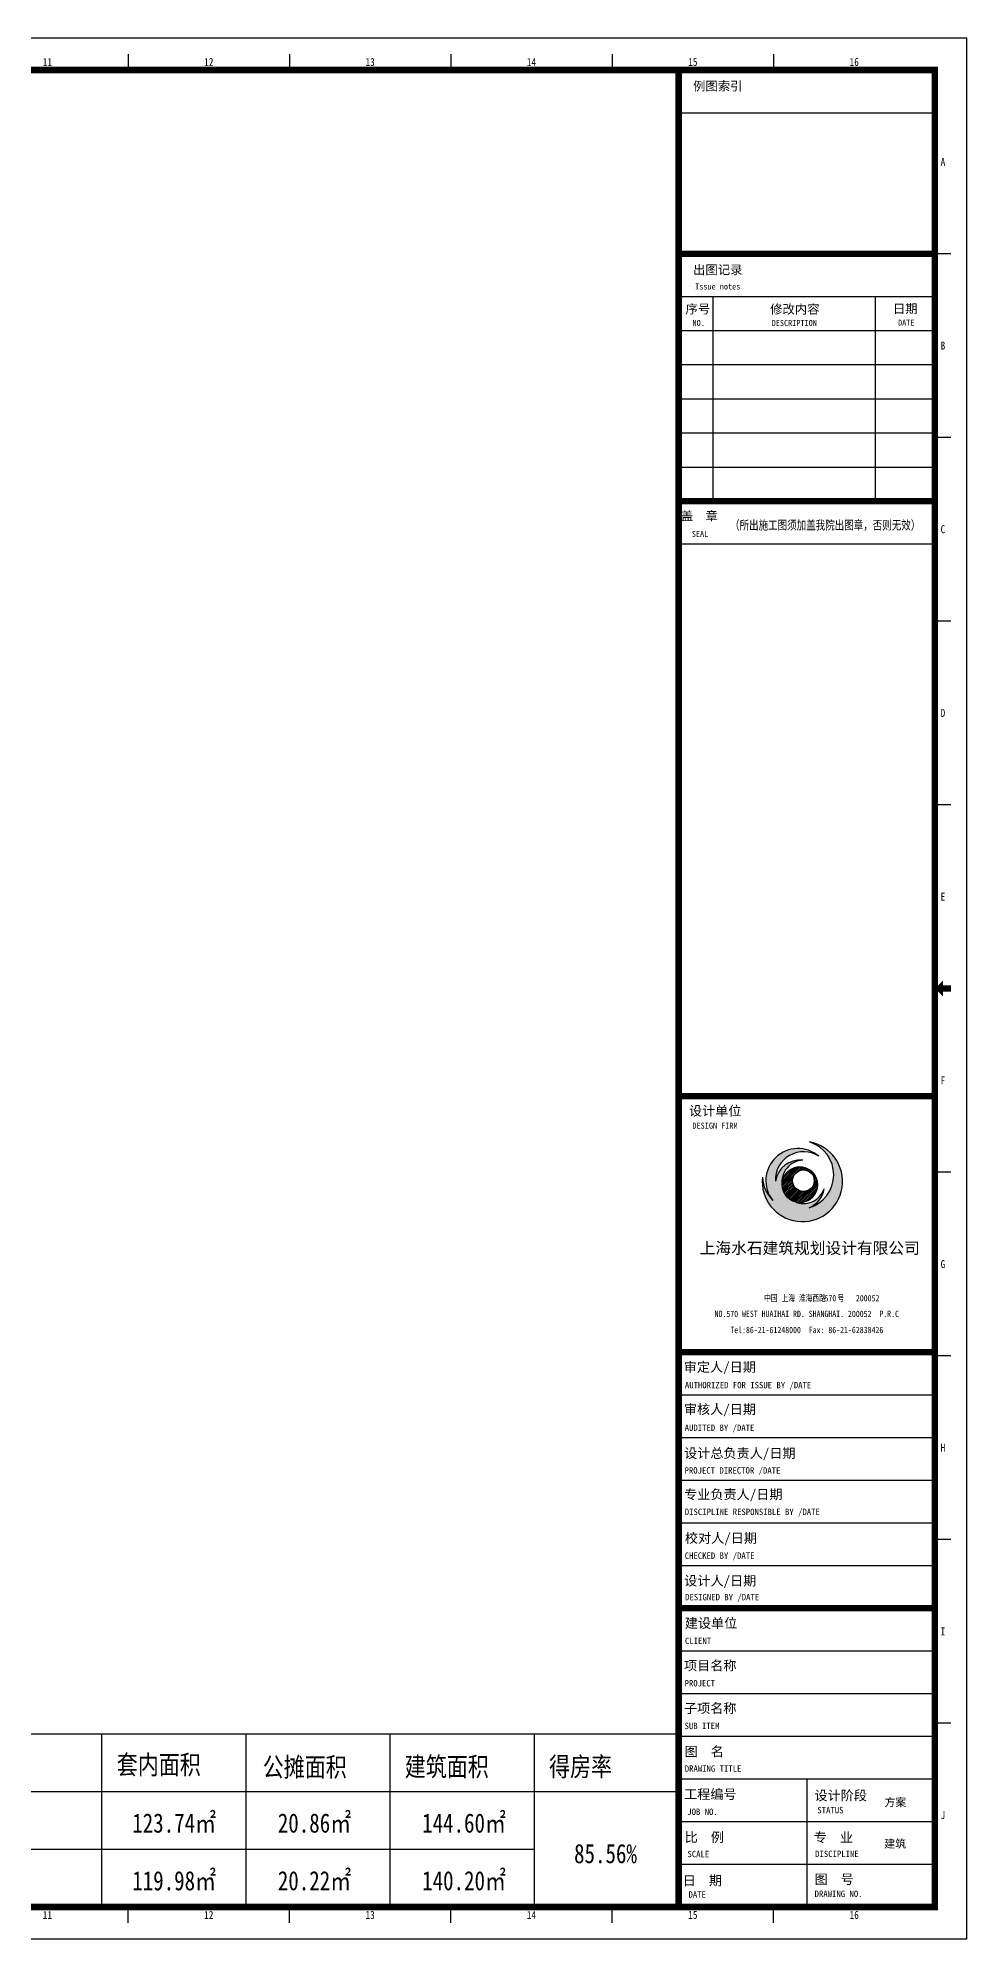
# Model space of a CAD drawing. Extents: x 164940 to 3842273, y 640355 to 1124023.
# Drawn here: x 3578040 to 3599762, y 1078630 to 1123127 of the extents above; entities that cross this region are included whole.
import ezdxf
from ezdxf.enums import TextEntityAlignment as Align

# ---------------------------------------------------------------- set-up
doc = ezdxf.new("R2010")
doc.units = 0
doc.header["$LTSCALE"] = 1000
doc.header["$MEASUREMENT"] = 0
doc.layers.add('-家具', color=33, linetype='Continuous', lineweight=9)
doc.layers.add('TEXT', color=2, linetype='Continuous')
doc.layers.add('TK', color=6, linetype='Continuous')
doc.styles.add('-黑体', font='SIMHEI.TTF', dxfattribs={"width": 0.8})
doc.styles.add('TKZ1', font='SIMHEI.TTF', dxfattribs={"width": 0.7})
doc.styles.add('图签栏', font='SimSun.ttf')

# ---------------------------------------------------------------- blocks, each defined once
blk = doc.blocks.new('图框')
h = blk.add_hatch(color=256)
edge = h.paths.add_edge_path()
edge.add_ellipse((-63198.89132230156, -481062.8301848472), major_axis=(686.1873595802477, 0.0002519820558798516), ratio=0.999999944120662, start_angle=93.06124685348692, end_angle=187.256203351148, ccw=False)
edge.add_ellipse((-63322.14726475385, -481142.4952029108), major_axis=(769.7612975816478, 0.0002526717898815502), ratio=0.9999999441207019, start_angle=83.53957312203578, end_angle=171.4355251698217)
edge.add_ellipse((-63213.18858947136, -480982.1901855072), major_axis=(871.3340613406044, 0.0001265233995570607), ratio=0.9999999441206711, start_angle=56.564432323090784, end_angle=183.0045078922729, ccw=False)
edge.add_ellipse((-63386.35543561447, -481010.4365496861), major_axis=(998.6799330282176, 0.0003055652425467749), ratio=0.9999999441205074, start_angle=49.14593904231483, end_angle=218.751491437475)
edge.add_ellipse((-63388.41762199988, -480847.0273942145), major_axis=(-1106.867709276404, 3.960571067520252e-05), ratio=0.9999999441206786, start_angle=363.2971515945455, end_angle=405.43010690265254, ccw=False)
edge.add_ellipse((-63246.03824705273, -481040.9451319556), major_axis=(-1254.197239876696, 4.75370377762712e-05), ratio=0.9999999441206591, start_angle=-5.961306013624971, end_angle=259.8615443652934)
edge.add_ellipse((-63339.72816052575, -480831.6991633777), major_axis=(-1072.504133674847, 0.0005054066073976968), ratio=0.99999994412066, start_angle=106.44548197538589, end_angle=252.95012000845162, ccw=False)
edge.add_ellipse((-63305.74114743779, -481165.3944343481), major_axis=(745.4109778671724, 0.0001496878886853215), ratio=0.9999999441206635, start_angle=-68.79320245167486, end_angle=-8.26704924296801)
edge.add_ellipse((-63206.5817947633, -481059.2199518838), major_axis=(-673.2087035304776, 6.977402276282271e-05), ratio=0.9999999441205502, start_angle=65.44008753459377, end_angle=161.5231079414885, ccw=False)
edge.add_ellipse((-63325.52654682605, -481141.2696233086), major_axis=(-554.1177518067068, 2.205772325568627e-05), ratio=0.999999944120589, start_angle=360.85108210312364, end_angle=433.122956071315, ccw=False)
h = blk.add_hatch()
h.set_pattern_fill('ANSI31', color=256, scale=6118.035339263164, style=0)
h.set_pattern_definition([(44.99999839917436, (-106270.3491086682, -472353.2115893961), (-27.03815162384955, 27.03815011297508), [])])
edge = h.paths.add_edge_path()
edge.add_ellipse((-63325.52654682607, -481141.269623309), major_axis=(-554.1177518059988, 0.0008757160820775005), ratio=0.9999999441206232, start_angle=180.0000905490963, end_angle=360.8511703713849)
edge.add_ellipse((-63325.52654682607, -481141.2696233085), major_axis=(554.117751797038, 0.003270690832428278), ratio=0.9999999441206292, start_angle=180.8507416329044, end_angle=359.9996618105196)
edge = h.paths.add_edge_path(flags=16)
edge.add_ellipse((-63214.55316051236, -481016.9230374558), major_axis=(-337.4866681529027, 6.750754237095699e-05), ratio=0.9999999441206803, start_angle=180.0000114608897, end_angle=360.0000114608897, ccw=False)
edge.add_ellipse((-63214.55316051236, -481016.9230374558), major_axis=(337.4866681529159, 2.211112666347493e-05), ratio=0.9999999441206588, start_angle=179.9999962461501, end_angle=359.9999962461501, ccw=False)
for p, q in [((-58108.4793015235, -445311.2319678301), (-142208.4793015235, -445311.2319678301)), ((-58108.4793015235, -504711.2319678301), (-58108.4793015235, -445311.2319678301)), ((-84295.9793015235, -445811.2319678301), (-84295.9793015235, -446311.2319678301)), ((-79258.4793015235, -445811.2319678301), (-79258.4793015235, -446311.2319678301)), ((-74220.9793015235, -445811.2319678301), (-74220.9793015235, -446311.2319678301)), ((-69183.4793015235, -445811.2319678301), (-69183.4793015235, -446311.2319678301)), ((-64145.9793015235, -445811.2319678301), (-64145.9793015235, -446311.2319678301)), ((-67108.47930179271, -447644.5653012022), (-59108.4793015235, -447644.5653012022)), ((-67108.47930179271, -452051.2319678324), (-59108.4793015235, -452051.2319678324)), ((-58608.4793015235, -452051.2319678324), (-59108.4793015235, -452051.2319678324)), ((-67108.47930179271, -453384.5653012046), (-59108.4793015235, -453384.5653012046)), ((-66041.8126350921, -453384.5653012046), (-66041.8126350921, -459784.5653014258)), ((-60975.1459682576, -453384.5653012046), (-60975.1459682576, -459784.5653014258)), ((-67108.47930179271, -454451.2319679139), (-59108.4793015235, -454451.2319679139)), ((-67108.47930179271, -455517.8986346116), (-59108.4793015235, -455517.8986346116)), ((-67108.47930179271, -456584.565301321), (-59108.4793015235, -456584.565301321)), ((-67108.47930179271, -457651.2319680187), (-59108.4793015235, -457651.2319680187)), ((-58608.4793015235, -457791.2319678231), (-59108.4793015235, -457791.2319678231)), ((-67108.47930179271, -458717.8986347164), (-59108.4793015235, -458717.8986347164)), ((-67108.47930179271, -459784.5653014258), (-59108.4793015235, -459784.5653014258)), ((-67108.47930179271, -461117.8986347979), (-59108.4793015235, -461117.8986347979)), ((-67108.47930179271, -461117.8986347979), (-59108.4793015235, -461117.8986347979)), ((-58608.4793015235, -463531.2319678254), (-59108.4793015235, -463531.2319678254)), ((-58608.4793015235, -469271.2319678278), (-59108.4793015235, -469271.2319678278)), ((-58608.4793015235, -480751.2319678324), (-59108.4793015235, -480751.2319678324)), ((-58608.4793015235, -486491.2319678231), (-59108.4793015235, -486491.2319678231)), ((-67108.47933059823, -487711.2319672946), (-59108.47933032902, -487711.2319672946)), ((-67108.47933059823, -489044.5653006667), (-59108.47933032902, -489044.5653006667)), ((-67108.47933059823, -490377.8986340505), (-59108.47933032902, -490377.8986340505)), ((-67108.47933059823, -491711.2319674226), (-59108.47933032902, -491711.2319674226)), ((-58608.4793015235, -492231.2319678254), (-59108.4793015235, -492231.2319678254)), ((-67108.47933059823, -493044.5653008064), (-59108.47933032902, -493044.5653008064)), ((-67108.47933059823, -495711.2319675623), (-59108.47933032902, -495711.2319675623)), ((-67108.47933059823, -497044.5653009345), (-59108.47933032902, -497044.5653009345)), ((-58608.4793015235, -497971.2319678278), (-59108.4793015235, -497971.2319678278)), ((-67108.47933059823, -498377.8986343183), (-59108.47933032902, -498377.8986343183)), ((-67108.47930179271, -499711.2319676904), (-59108.4793015235, -499711.2319676904)), ((-63108.47930165738, -499711.2319676904), (-63108.47930165738, -503711.2319678301)), ((-67108.47930179271, -501044.5653010742), (-59108.4793015235, -501044.5653010742)), ((-67108.47930179271, -502377.8986344463), (-59108.4793015235, -502377.8986344463)), ((-84295.9793015235, -504211.2319678301), (-84295.9793015235, -503711.2319678301)), ((-79258.4793015235, -504211.2319678301), (-79258.4793015235, -503711.2319678301)), ((-74220.9793015235, -504211.2319678301), (-74220.9793015235, -503711.2319678301)), ((-69183.4793015235, -504211.2319678301), (-69183.4793015235, -503711.2319678301)), ((-64145.9793015235, -504211.2319678301), (-64145.9793015235, -503711.2319678301)), ((-142208.4793015235, -504711.2319678301), (-58108.4793015235, -504711.2319678301))]:
    blk.add_line(p, q)
at = {"const_width": 200}
blk.add_lwpolyline([(-59108.4793015235, -446311.2319678301), (-139708.4793015235, -446311.2319678301), (-139708.4793015235, -503711.2319678301), (-59108.4793015235, -503711.2319678301)], close=True, dxfattribs=at)
for points in [[(-67108.4793017898, -446311.2319678301), (-67108.4793017898, -503711.2319678301)], [(-67108.4793017898, -452051.2319678324), (-59108.47930152059, -452051.2319678324)], [(-67108.4793017898, -459784.5653014258), (-59108.47930152059, -459784.5653014258)], [(-58858.47930152714, -475011.2319678301), (-58608.4793015235, -475011.2319678301)], [(-67108.48062797278, -478377.8986339108), (-59108.48061329863, -478377.8986339108)], [(-67108.48062797278, -478377.8986339108), (-59108.48062770357, -478377.8986339108)], [(-67108.47933057786, -486377.8986339108), (-59108.47931591389, -486377.8986339108)], [(-67108.47933057786, -486377.8986339108), (-59108.47933030865, -486377.8986339108)], [(-67108.47933057786, -494377.8986341786), (-59108.47933030865, -494377.8986341786)]]:
    blk.add_lwpolyline(points, dxfattribs=at)
for centre, major_axis, ratio, start_param, end_param in [((-63246.03824705275, -481040.9451319556), (1254.197239876699, 0.0001086366877863104), 0.9999999441206447, 3.037548111412133, 7.677032077560659), ((-63386.3554356145, -481010.4365496861), (-998.6799330281581, 9.387587474355993e-05), 0.9999999441207753, 3.999351503831551, 6.959526822790833), ((-63339.72816052576, -480831.6991633777), (-1072.504133674786, 0.0006211344117902742), 0.9999999441206439, 1.857824242247009, 4.414812545366622), ((-63213.18858947137, -480982.1901855071), (871.3340613405969, 0.0001152992946774531), 0.9999999441206069, 0.98723559644095, 3.194031221593431), ((-63322.14726475385, -481142.4952029108), (-769.7612975816811, 0.000119634404188447), 0.9999999441206349, 4.599633743944286, 6.13370750635298), ((-63198.89132230156, -481062.8301848472), (686.187359580287, 6.119737336876535e-05), 0.999999944120666, 1.624225441640379, 3.268237571297689), ((-63325.52654682605, -481141.2696233086), (-554.117751806588, 0.0003696503855588526), 0.9999999441206686, 1.27623696952599, 6.298040119374489), ((-63388.4176219999, -480847.0273942145), (1106.867709276277, 0.0005099084575468419), 0.9999999441206225, 3.199138308393105, 3.934497102115288), ((-63325.52654682605, -481141.2696233086), (554.1177518065822, 0.0003706837646825041), 0.9999999441206108, -6.689621188105122e-07, 6.283184638217468), ((-63214.55316051233, -481016.9230374558), (-337.4866681521358, 0.0007222914789051384), 0.9999999441206803, 3.141594793797355, 9.424780100976943), ((-63206.58179476329, -481059.2199518838), (673.2087035304663, 7.326343151102614e-05), 0.9999999441206102, 4.283737431390662, 5.960702492751871), ((-63305.74114743778, -481165.3944343481), (745.4109778671846, 0.0001121466697104845), 0.9999999441206149, -1.200667835409747, -0.1442871783511055)]:
    blk.add_ellipse(centre, major_axis=major_axis, ratio=ratio, start_param=start_param, end_param=end_param)
blk.add_solid([(-58858.4793015235, -475261.2319678301), (-58858.4793015235, -474761.2319678185), (-59108.4793015235, -475011.2319678301)])
at = {"style": 'TKZ1'}
for s, height, width, p in [('11', 250, 0.85, (-86814.7293015235, -446061.2319678301)), ('12', 250, 0.85, (-81777.2293015235, -446061.2319678301)), ('13', 250, 0.85, (-76739.7293015235, -446061.2319678301)), ('14', 250, 0.85, (-71702.2293015235, -446061.2319678301)), ('15', 250, 0.85, (-66664.7293015235, -446061.2319678301)), ('16', 250, 0.85, (-61627.2293015235, -446061.2319678301)), ('A', 250, 0.85, (-58858.4793015235, -449181.2319678254)), ('B', 250, 0.85, (-58858.4793015235, -454921.2319678278)), ('C', 250, 0.85, (-58858.4793015235, -460661.2319678301)), ('D', 250, 0.85, (-58858.4793015235, -466401.2319678324)), ('E', 250, 0.85, (-58858.4793015235, -472141.2319678231)), ('F', 250, 0.85, (-58858.4793015235, -477881.2319678254)), ('G', 250, 0.85, (-58858.4793015235, -483621.2319678278)), ('中国 上海 淮海西路   号    ', 200, 0.75, (-62944.03445510662, -484677.8986339108)), ('570     200052 ', 200, 0.75, (-61637.40861527013, -484690.662814572)), ('NO.570 WEST HUAIHAI RD. SHANGHAI. 200052  P.R.C', 200, 0.75, (-63108.4806277967, -485177.8986339108)), ('Tel:86-21-61248000  Fax: 86-21-62838426', 200, 0.75, (-63108.4806277967, -485677.8986339108)), ('H', 250, 0.85, (-58858.4793015235, -489361.2319678301)), ('I', 250, 0.85, (-58858.4793015235, -495101.2319678324)), ('J', 250, 0.85, (-58858.4793015235, -500841.2319678231)), ('11', 250, 0.85, (-86814.7293015235, -503961.2319678301)), ('12', 250, 0.85, (-81777.2293015235, -503961.2319678301)), ('13', 250, 0.85, (-76739.7293015235, -503961.2319678301)), ('14', 250, 0.85, (-71702.2293015235, -503961.2319678301)), ('15', 250, 0.85, (-66664.7293015235, -503961.2319678301)), ('16', 250, 0.85, (-61627.2293015235, -503961.2319678301))]:
    blk.add_text(s, height=height, dxfattribs=dict(at, width=width)).set_placement(p, align=Align.MIDDLE)
for s, height, style, p in [('例图索引', 282.8282828377983, '图签栏', (-66657.79571783179, -446952.5641596061)), ('出图记录', 282.8282828377983, '图签栏', (-66657.79571783179, -452692.5641596084)), ('Issue notes', 188.5521885585322, '图签栏', (-66593.50978753183, -453168.9960581367)), ('序号', 282.8282828377983, '图签栏', (-66893.10852503232, -453919.4487408618)), ('修改内容', 282.8282828377983, '图签栏', (-64253.60698818669, -453924.6474579792)), ('日期', 282.8282828377983, '图签栏', (-60420.30350096148, -453908.4588121506)), ('NO.', 188.5521885585322, '图签栏', (-66674.83406420334, -454309.725210059)), ('DESCRIPTION', 188.5521885585322, '图签栏', (-64203.71265130208, -454309.3887899304)), ('DATE', 188.5521885585322, '图签栏', (-60260.10655664842, -454298.1300416635)), ('盖  章', 282.8282828377983, '图签栏', (-67041.16676832756, -460387.564584706)), ('SEAL', 188.5521885585322, '图签栏', (-66697.57708552325, -460901.8705604132)), ('DESIGN FIRM', 188.5521885585322, '图签栏', (-66679.26151798284, -479393.1418418651)), ('审定人/日期', 300, '图签栏', (-66948.27774540146, -486989.1593815992)), ('AUTHORIZED FOR ISSUE BY /DATE', 200, '图签栏', (-66913.6363566865, -487503.388939891)), ('审核人/日期', 300, '图签栏', (-66942.91169214968, -488308.7335749529)), ('AUDITED BY /DATE', 200, '图签栏', (-66920.22284654932, -488835.3324068477)), ('设计总负责人/日期', 300, '图签栏', (-66936.82394671315, -489681.1095932033)), ('PROJECT DIRECTOR /DATE', 200, '图签栏', (-66924.07349703254, -490169.1474672523)), ('专业负责人/日期', 300, '图签栏', (-66936.02302053888, -490967.5087660551)), ('DISCIPLINE RESPONSIBLE BY /DATE', 200, '图签栏', (-66916.74938082989, -491464.939117129)), ('校对人/日期', 300, '图签栏', (-66912.74128928463, -492333.2611687016)), ('CHECKED BY /DATE', 200, '图签栏', (-66918.33457801232, -492833.7361104554)), ('设计人/日期', 300, '图签栏', (-66934.39392986594, -493666.5945020737)), ('DESIGNED BY /DATE', 200, '图签栏', (-66907.50860452946, -494128.4541835194)), ('建设单位', 300, '图签栏', (-66915.59534557865, -494991.612225282)), ('CLIENT', 200, '图签栏', (-66911.56190543671, -495494.5424539619)), ('项目名称', 300, '图签栏', (-66939.81465745575, -496318.075760908)), ('PROJECT', 200, '图签栏', (-66923.94780677251, -496821.1665692041)), ('子项名称', 300, '图签栏', (-66939.81465745575, -497651.4090942917)), ('SUB ITEM', 200, '图签栏', (-66923.94780677251, -498154.4999025878)), ('图  名', 300, '图签栏', (-66923.1804520995, -499004.8238154966)), ('DRAWING TITLE', 200, '图签栏', (-66917.80380022948, -499486.7803390836)), ('工程编号', 300, '图签栏', (-66937.68320785431, -500337.3886692687)), ('设计阶段', 300, '图签栏', (-62868.05829869819, -500376.4061282971)), ('JOB NO.', 200, '图签栏', (-66839.42168247569, -500836.0009709257)), ('STATUS', 200, '图签栏', (-62778.93647980355, -500784.2413943959)), ('方案', 250, 'TKZ1', (-60683.61072886162, -500564.8319540527)), ('比  例', 300, '图签栏', (-66918.96501948332, -501680.8800224448)), ('专  业', 300, '图签栏', (-62890.62330381395, -501686.147784593)), ('建筑', 250, 'TKZ1', (-60689.96318391306, -501860.0713808094)), ('SCALE', 200, '图签栏', (-66833.19688116436, -502156.6566152149)), ('DISCIPLINE', 200, '图签栏', (-62847.84954112084, -502151.8698865082)), ('日  期', 300, '图签栏', (-66982.71195406097, -503034.0708188363)), ('图  号', 300, '图签栏', (-62866.30143371123, -502993.9129102277)), ('DATE', 200, '图签栏', (-66800.02353548599, -503421.7317569535)), ('DRAWING NO.', 200, '图签栏', (-62864.00798676888, -503399.847093632))]:
    blk.add_text(s, height=height, dxfattribs=dict(style=style)).set_placement(p)
at = {"style": '图签栏', "width": 0.75}
blk.add_text('（所出施工图须加盖我院出图章，否则无效）', height=282.8282828377983, dxfattribs=at).set_placement((-65503.89554656405, -460671.1994711775))
for s, height, style, p in [('设计单位', 300, '图签栏', (-65967.49098919219, -478827.8986339108)), ('上海水石建筑规划设计有限公司', 360, 'TKZ1', (-63016.35902398385, -483114.3538382254))]:
    blk.add_text(s, height=height, dxfattribs=dict(style=style)).set_placement(p, align=Align.MIDDLE)

msp = doc.modelspace()

# ---------------------------------------------------------------- linework, layer by layer
at = {"layer": '-家具'}
msp.add_lwpolyline([(3538634.955071344, 1122377.674542716), (3593020.210726418, 1122377.674542716), (3593020.210726418, 1079378.863604319), (3538634.955071344, 1079378.863604319)], close=True, dxfattribs=at)
at = {"layer": 'TEXT'}
for p, q in [((3576145.210726418, 1083428.863604319), (3593020.210726418, 1083428.863604319)), ((3579520.210726418, 1083428.863604319), (3579520.210726418, 1079378.863604319)), ((3579520.210726418, 1083428.863604319), (3579520.210726418, 1079378.863604319)), ((3582895.210726418, 1083428.863604319), (3582895.210726418, 1079378.863604319)), ((3586270.210726418, 1083428.863604319), (3586270.210726418, 1079378.863604319)), ((3589645.210726418, 1083428.863604319), (3589645.210726418, 1079378.863604319)), ((3593020.210726418, 1083428.863604319), (3593020.210726418, 1079378.863604319)), ((3576145.210726418, 1082078.863604319), (3593020.210726418, 1082078.863604319)), ((3576145.210726418, 1080728.863604319), (3589645.210726418, 1080728.863604319)), ((3576145.210726418, 1079378.863604319), (3589645.210726418, 1079378.863604319)), ((3576145.210726418, 1079378.863604319), (3593020.210726418, 1079378.863604319)), ((3576145.210726418, 1079378.863604319), (3593020.210726418, 1079378.863604319))]:
    msp.add_line(p, q, dxfattribs=at)

# ---------------------------------------------------------------- block references
at = {"layer": 'TK', "xscale": 0.7491082046180964, "yscale": 0.749108204501681, "zscale": 0.7491082045191116}
msp.add_blockref('图框', (3643291.723170833, 1456713.08017107), dxfattribs=at)

# ---------------------------------------------------------------- texts
at = {"layer": 'TEXT', "style": '-黑体', "width": 0.8}
for s, p in [('套内面积', (3579880.597109722, 1082483.761663178)), ('公摊面积', (3583293.450696823, 1082428.570864832)), ('建筑面积', (3586614.773983859, 1082438.003702252)), ('得房率', (3589989.773983859, 1082438.003702252)), ('123.74㎡', (3580242.806758952, 1081118.941885282)), ('20.86㎡', (3583647.017906135, 1081118.941885282)), ('144.60㎡', (3587022.017906135, 1081118.941885282)), ('85.56%%%', (3590574.965266607, 1080404.297361308)), ('119.98㎡', (3580242.806758952, 1079768.941885282)), ('20.22㎡', (3583647.017906135, 1079768.941885282)), ('140.20㎡', (3587022.017906135, 1079768.941885282))]:
    msp.add_text(s, height=450, dxfattribs=at).set_placement(p)

doc.saveas('drawing.dxf')
